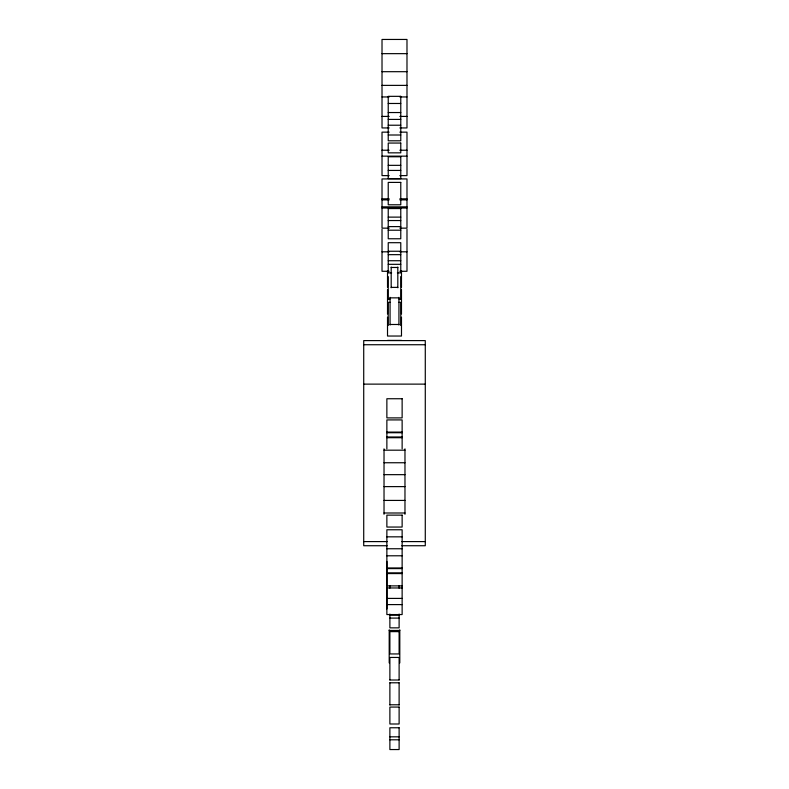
<?xml version="1.0" encoding="UTF-8"?>
<svg xmlns="http://www.w3.org/2000/svg" width="789" height="789" viewBox="0 0 789 789"><rect width="100%" height="100%" fill="white"/><g stroke="black" fill="none" stroke-linecap="round" stroke-linejoin="round"><path stroke-width="1.18" d="M382.014 53.652L406.986 53.652M382.014 71.691L406.986 71.691M382.014 85.38L406.986 85.38M382.014 96.948L389.155 96.948M399.845 96.948L406.986 96.948M388.227 103.477L400.773 103.477M388.227 112.541L400.773 112.541M382.014 116.417L389.155 116.417M399.845 116.417L406.986 116.417M388.227 119.415L400.773 119.415M388.227 125.224L400.773 125.224M389.155 127.936L382.014 127.936L382.014 39.45L406.986 39.45L406.986 127.936L399.845 127.936M389.155 132.148L382.014 132.148L382.014 175.622L389.155 175.622M399.845 132.148L406.986 132.148L406.986 175.622L399.845 175.622M388.227 135.008L400.773 135.008M382.014 150.226L389.155 150.226M399.845 150.226L406.986 150.226M382.014 156.153L406.986 156.153M388.227 165.345L400.773 165.345M388.227 170.434L400.773 170.434M382.014 198.828L389.155 198.828M399.845 198.828L406.986 198.828M382.014 199.873L389.155 199.873M399.845 199.873L406.986 199.873M382.014 206.846L406.986 206.846M382.014 208.01L406.986 208.01M388.227 217.123L400.773 217.123M388.227 220.545L400.773 220.545M388.227 226.611L400.773 226.611M389.155 228.149L382.014 228.149L382.014 178.935L406.986 178.935L406.986 228.149L399.845 228.149M388.227 230.21L400.773 230.21M388.227 251.247L400.773 251.247M382.014 251.809L389.155 251.809M399.845 251.809L406.986 251.809M388.227 254.66L400.773 254.66M388.227 260.725L400.773 260.725M388.227 264.325L400.773 264.325M391.186 267.471L397.814 267.471M389.155 271.278L382.014 271.278L382.014 229.352M399.845 271.278L406.986 271.278L406.986 229.352M391.65 272.886L388.227 272.886L388.227 242.696L400.773 242.696L400.773 272.886L397.35 272.886M391.186 287.383L397.814 287.383M390.062 297.857L398.938 297.857M387.517 299.258L389.845 299.258M399.155 299.258L401.483 299.258M390.506 302.404L388.227 302.404L388.227 325.492M398.494 302.404L400.773 302.404L400.773 325.492M390.062 324.486L398.938 324.486M387.517 340.404L401.483 340.404M363.719 344.734L425.281 344.734M363.719 384.125L425.281 384.125M386.866 432.096L402.134 432.096M386.866 432.727L402.134 432.727M386.866 436.988L402.134 436.988M386.866 437.708L402.134 437.708M384.026 450.184L404.974 450.184M384.026 462.748L404.974 462.748M384.026 474.662L404.974 474.662M384.026 486.616L404.974 486.616M384.026 500.423L404.974 500.423M384.026 512.998L404.974 512.998M386.866 536.836L402.134 536.836M363.719 541.589L387.113 541.589M401.887 541.589L425.281 541.589M387.113 545.732L363.719 545.732L363.719 340.601L425.281 340.601L425.281 545.732L401.887 545.732M386.866 548.75L402.134 548.75M386.866 555.801L402.134 555.781M386.866 567.952L402.134 567.952M386.866 568.593L402.134 568.593M386.866 572.853L402.134 572.853M386.866 573.573L402.134 573.573M402.134 585.882L386.866 585.882L386.866 529.764L402.134 529.764L402.134 614.562L386.866 614.562L386.866 587.963L402.134 587.963M386.866 598.407L402.134 598.407M386.866 604.601L402.134 604.601M389.884 615.134L399.116 615.134M389.884 618.093L399.116 618.093M389.194 630.46L399.806 630.46M389.884 657.444L399.116 657.444M389.884 680.01L399.116 680.01M389.884 682.791L399.116 682.791M389.884 704.784L399.116 704.784M389.884 736.827L399.116 736.827M389.884 739.796L399.116 739.796M404.974 448.862L404.974 514.31M402.134 448.803L402.134 419.916L386.866 419.916L386.866 448.803M401.483 270.548L401.483 287.206M401.483 289.711L401.483 314.022M401.483 317.148L401.483 336.035L387.517 336.035L387.517 317.148M400.773 276.614L400.773 299.08M399.806 629.819L399.806 662.928M399.116 585.616L399.116 588.17M399.116 614.059L399.116 627.857L389.884 627.857L389.884 614.059M399.116 657.523L399.116 679.931M399.116 682.801L399.116 705.07M398.938 297.325L398.938 325.019M397.814 267.067L397.814 287.768M391.186 267.067L391.186 287.768M390.062 297.325L390.062 325.019M389.884 585.616L389.884 588.17M389.884 657.523L389.884 679.931M389.884 682.801L389.884 705.07M389.194 629.819L389.194 662.928M388.227 276.614L388.227 299.08M387.517 270.548L387.517 287.206M387.517 289.711L387.517 314.022M386.886 561.393L386.886 608.96M384.026 448.862L384.026 514.31M400.773 96.337L388.227 96.337L388.227 140.797L400.773 140.797L400.773 96.337M400.773 143.056L388.227 143.056L388.227 152.839L400.773 152.839L400.773 143.056M400.773 156.764L388.227 156.764L388.227 178.61L400.773 178.61L400.773 156.764M400.773 182.407L388.227 182.407L388.227 204.785L400.773 204.785L400.773 182.407M400.773 208.572L388.227 208.572L388.227 238.761L400.773 238.761L400.773 208.572M402.134 398.741L386.866 398.741L386.866 417.894L402.134 417.894L402.134 398.741M402.134 515.138L386.866 515.138L386.866 527.052L402.134 527.052L402.134 515.138M399.116 631.634L389.884 631.634L389.884 653.943L399.116 653.943L399.116 631.634M399.116 707.072L389.884 707.072L389.884 723.996L399.116 723.996L399.116 707.072M399.116 727.764L389.884 727.764L389.884 749.55L399.116 749.55L399.116 727.764"/></g></svg>
